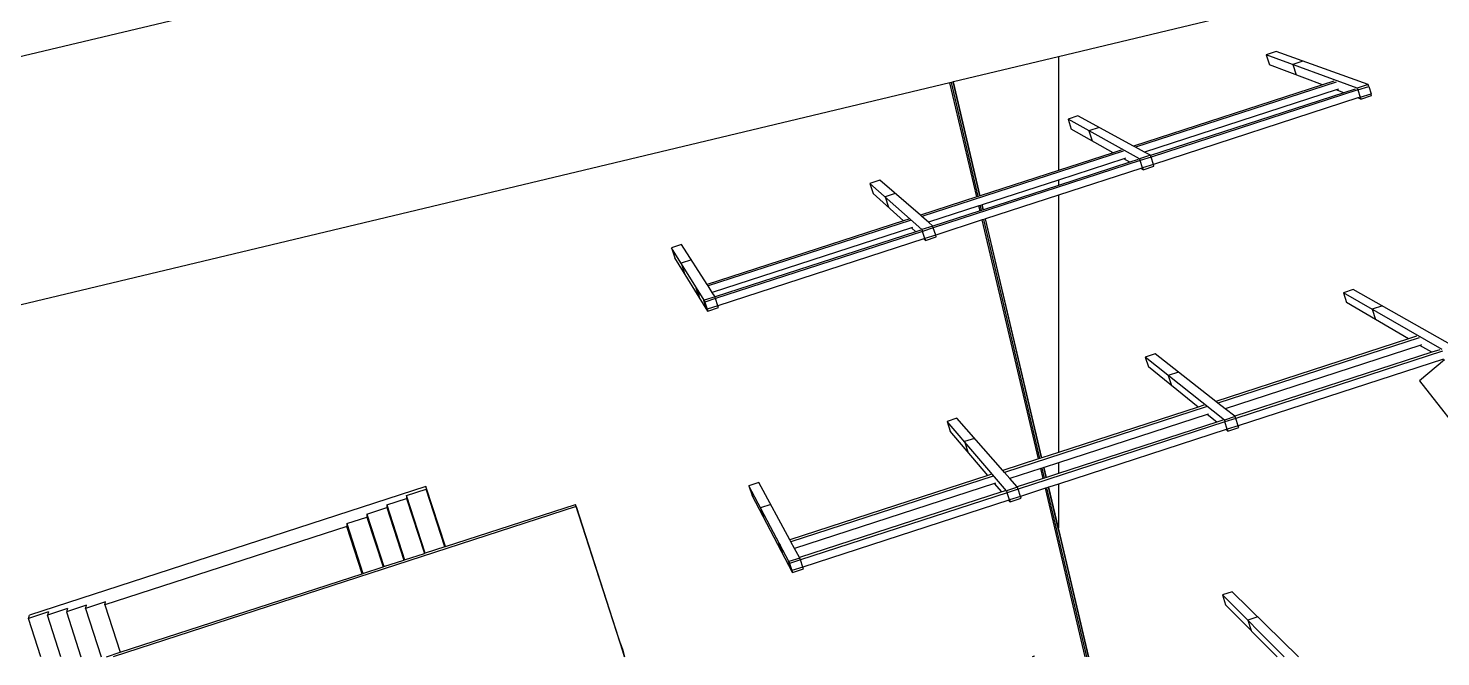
# Model space of a CAD drawing. Extents: x -86023 to 86023, y -39538 to 39538.
# Drawn here: x -13174 to 46201, y -39538 to -13128 of the extents above; entities that cross this region are included whole.
import ezdxf

# ---------------------------------------------------------------- set-up
doc = ezdxf.new("R2010")
doc.units = 0
doc.layers.get('0').update_dxf_attribs({"linetype": 'CONTINUOUS'})

msp = doc.modelspace()

# ---------------------------------------------------------------- linework, layer by layer
for p, q in [((43641, -654), (-41357, -20987)), ((45453, -10659), (30129, -14324)), ((39281, -14108), (38864, -14243)), ((38864, -14243), (39000, -14660)), ((42691, -15645), (38864, -14243)), ((43149, -15497), (39281, -14108)), ((30129, -14324), (25713, -15381)), ((30129, -14324), (30129, -19105)), ((41236, -15500), (39000, -14660)), ((40410, -14513), (39981, -14652)), ((39981, -14652), (40120, -15081)), ((25571, -15415), (-45930, -32519)), ((25630, -15401), (25571, -15415)), ((26703, -20218), (25571, -15415)), ((25701, -15384), (25630, -15401)), ((26761, -20199), (25630, -15401)), ((25713, -15381), (25701, -15384)), ((26830, -20176), (25701, -15384)), ((26842, -20172), (25713, -15381)), ((41807, -15387), (33369, -18126)), ((41703, -15349), (41236, -15500)), ((41236, -15500), (33286, -18081)), ((41810, -15716), (33750, -18333)), ((42130, -15836), (34000, -18475)), ((42716, -15722), (34022, -18544)), ((41904, -15686), (41810, -15716)), ((42130, -15836), (41810, -15716)), ((42607, -15682), (42130, -15836)), ((43149, -15497), (42691, -15645)), ((42691, -15645), (42716, -15722)), ((42716, -15722), (43173, -15573)), ((42716, -15722), (42815, -16027)), ((42815, -16027), (42719, -16058)), ((42815, -16027), (43272, -15878)), ((42815, -16027), (42840, -16103)), ((42840, -16103), (43297, -15954)), ((43173, -15573), (43149, -15497)), ((43173, -15573), (43272, -15878)), ((43297, -15954), (43272, -15878)), ((42719, -16058), (34121, -18849)), ((42840, -16103), (42719, -16058)), ((30950, -16812), (30534, -16947)), ((30534, -16947), (30669, -17364)), ((33540, -18616), (30534, -16947)), ((33286, -18081), (30950, -16812)), ((32428, -18359), (30669, -17364)), ((31840, -17295), (31411, -17434)), ((31411, -17434), (31550, -17863)), ((32851, -18294), (24387, -21042)), ((32428, -18359), (30129, -19105)), ((32769, -18249), (32428, -18359)), ((33369, -18126), (33286, -18081)), ((33750, -18333), (33369, -18126)), ((33998, -18467), (33750, -18333)), ((33565, -18692), (24871, -21514)), ((32879, -18615), (30129, -19508)), ((33131, -18758), (30129, -19732)), ((32948, -18593), (32879, -18615)), ((33131, -18758), (32879, -18615)), ((33479, -18644), (33131, -18758)), ((33998, -18467), (33540, -18616)), ((33540, -18616), (33565, -18692)), ((34022, -18544), (33565, -18692)), ((33664, -18997), (33565, -18692)), ((33664, -18997), (33594, -19020)), ((34121, -18849), (33664, -18997)), ((33664, -18997), (33689, -19073)), ((33689, -19073), (34146, -18925)), ((34000, -18475), (33998, -18467)), ((34022, -18544), (34000, -18475)), ((34121, -18849), (34022, -18544)), ((34146, -18925), (34121, -18849)), ((22619, -19516), (22203, -19651)), ((24327, -20989), (22619, -19516)), ((30129, -19105), (26842, -20172)), ((30129, -19508), (26931, -20546)), ((33594, -19020), (30129, -20144)), ((30129, -19508), (30129, -19732)), ((33689, -19073), (33594, -19020)), ((22203, -19651), (22338, -20068)), ((24389, -21586), (22203, -19651)), ((23619, -21219), (22338, -20068)), ((23270, -20077), (22841, -20216)), ((26830, -20176), (26761, -20199)), ((26842, -20172), (26830, -20176)), ((30129, -19732), (26980, -20754)), ((30129, -20144), (27070, -21138)), ((30129, -20144), (30129, -30956)), ((22841, -20216), (22980, -20645)), ((26703, -20218), (24327, -20989)), ((26791, -20591), (24665, -21281)), ((26761, -20199), (26703, -20218)), ((26849, -20573), (26791, -20591)), ((26840, -20799), (26791, -20591)), ((26898, -20781), (26840, -20799)), ((26919, -20550), (26849, -20573)), ((26898, -20781), (26849, -20573)), ((26968, -20758), (26898, -20781)), ((26931, -20546), (26919, -20550)), ((26968, -20758), (26919, -20550)), ((26980, -20754), (26931, -20546)), ((26980, -20754), (26968, -20758)), ((23619, -21219), (15367, -23897)), ((23894, -21202), (15406, -23957)), ((23835, -21149), (23619, -21219)), ((24387, -21042), (24327, -20989)), ((24665, -21281), (24387, -21042)), ((24847, -21438), (24665, -21281)), ((26840, -20799), (24849, -21446)), ((26931, -21183), (24970, -21819)), ((26988, -21164), (26931, -21183)), ((29298, -31226), (26931, -21183)), ((27058, -21141), (26988, -21164)), ((29355, -31207), (26988, -21164)), ((27070, -21138), (27058, -21141)), ((29425, -31184), (27058, -21141)), ((29437, -31181), (27070, -21138)), ((23948, -21514), (15581, -24230)), ((24131, -21679), (15698, -24416)), ((24414, -21663), (15720, -24484)), ((23991, -21500), (23948, -21514)), ((24131, -21679), (23948, -21514)), ((24352, -21607), (24131, -21679)), ((24847, -21438), (24389, -21586)), ((24389, -21586), (24414, -21663)), ((24871, -21514), (24414, -21663)), ((24513, -21968), (24414, -21663)), ((24513, -21968), (24469, -21982)), ((24970, -21819), (24513, -21968)), ((24513, -21968), (24538, -22044)), ((24538, -22044), (24995, -21895)), ((24849, -21446), (24847, -21438)), ((24871, -21514), (24849, -21446)), ((24970, -21819), (24871, -21514)), ((24995, -21895), (24970, -21819)), ((14289, -22220), (13872, -22356)), ((13872, -22356), (14007, -22772)), ((15238, -24557), (13872, -22356)), ((15367, -23897), (14289, -22220)), ((24469, -21982), (15819, -24789)), ((24538, -22044), (24469, -21982)), ((15387, -25014), (14007, -22772)), ((14699, -22859), (14271, -22998)), ((14271, -22998), (14410, -23427)), ((14997, -24346), (14901, -24049)), ((14901, -24049), (14938, -24109)), ((14938, -24109), (15035, -24407)), ((15406, -23957), (15367, -23897)), ((15581, -24230), (15406, -23957)), ((15696, -24408), (15581, -24230)), ((42526, -24105), (42109, -24240)), ((42109, -24240), (42245, -24656)), ((46256, -26627), (42109, -24240)), ((46713, -26478), (42526, -24105)), ((15035, -24407), (14997, -24346)), ((15323, -24874), (15224, -24570)), ((15224, -24570), (15263, -24633)), ((15696, -24408), (15238, -24557)), ((15238, -24557), (15263, -24633)), ((15720, -24484), (15263, -24633)), ((15263, -24633), (15362, -24938)), ((15362, -24938), (15323, -24874)), ((15819, -24789), (15362, -24938)), ((15387, -25014), (15844, -24866)), ((15698, -24416), (15696, -24408)), ((15720, -24484), (15698, -24416)), ((15819, -24789), (15720, -24484)), ((15844, -24866), (15819, -24789)), ((44850, -26177), (42245, -24656)), ((43748, -24797), (43320, -24937)), ((43320, -24937), (43459, -25365)), ((15362, -24938), (15387, -25014)), ((45183, -26069), (44850, -26177)), ((44850, -26177), (36745, -28808)), ((45296, -26135), (36837, -28880)), ((45326, -26455), (37135, -29114)), ((46280, -26703), (37587, -29525)), ((45393, -26433), (45326, -26455)), ((45823, -26745), (45326, -26455)), ((46162, -26635), (45823, -26745)), ((34195, -26809), (33779, -26944)), ((33779, -26944), (33914, -27361)), ((37105, -29597), (33779, -26944)), ((36745, -28808), (34195, -26809)), ((45823, -26745), (37542, -29433)), ((46311, -27030), (37686, -29830)), ((46355, -27056), (45302, -27949)), ((36006, -29048), (33914, -27361)), ((35178, -27579), (34749, -27718)), ((34749, -27718), (34889, -28147)), ((45302, -27949), (49450, -33227)), ((36339, -29042), (27863, -31793)), ((36006, -29048), (30129, -30956)), ((36249, -28969), (36006, -29048)), ((36837, -28880), (36745, -28808)), ((37135, -29114), (36837, -28880)), ((25864, -29513), (25448, -29648)), ((25448, -29648), (25583, -30065)), ((27954, -32567), (25448, -29648)), ((27793, -31714), (25864, -29513)), ((37129, -29673), (28436, -32495)), ((36388, -29356), (30129, -31388)), ((36786, -29678), (30129, -31839)), ((36436, -29341), (36388, -29356)), ((36786, -29678), (36388, -29356)), ((37035, -29598), (36786, -29678)), ((37562, -29449), (37105, -29597)), ((37105, -29597), (37129, -29673)), ((37587, -29525), (37129, -29673)), ((37228, -29978), (37129, -29673)), ((37542, -29433), (37135, -29114)), ((37562, -29449), (37542, -29433)), ((37587, -29525), (37562, -29449)), ((37686, -29830), (37587, -29525)), ((27161, -31919), (25583, -30065)), ((37179, -29994), (30129, -32283)), ((37228, -29978), (37179, -29994)), ((37253, -30055), (37179, -29994)), ((37686, -29830), (37228, -29978)), ((37228, -29978), (37253, -30055)), ((37253, -30055), (37711, -29906)), ((37711, -29906), (37686, -29830)), ((26608, -30361), (26179, -30500)), ((26179, -30500), (26318, -30929)), ((29298, -31226), (27793, -31714)), ((29355, -31207), (29298, -31226)), ((29425, -31184), (29355, -31207)), ((29437, -31181), (29425, -31184)), ((30129, -30956), (29437, -31181)), ((30129, -31388), (29532, -31582)), ((30129, -31388), (30129, -31839)), ((27161, -31919), (18841, -34620)), ((27383, -31949), (18888, -34707)), ((27315, -31869), (27161, -31919)), ((27863, -31793), (27793, -31714)), ((28088, -32050), (27863, -31793)), ((29392, -31627), (28088, -32050)), ((28396, -32402), (28088, -32050)), ((29491, -32046), (28396, -32402)), ((29450, -31608), (29392, -31627)), ((29491, -32046), (29392, -31627)), ((29520, -31586), (29450, -31608)), ((29549, -32028), (29450, -31608)), ((29549, -32028), (29491, -32046)), ((29532, -31582), (29520, -31586)), ((29618, -32005), (29520, -31586)), ((29630, -32001), (29532, -31582)), ((29618, -32005), (29549, -32028)), ((29630, -32001), (29618, -32005)), ((30129, -31839), (29630, -32001)), ((3545, -32384), (-13117, -37792)), ((2721, -32769), (3557, -32497)), ((4365, -34910), (3545, -32384)), ((3545, -32384), (3557, -32497)), ((4343, -34917), (3557, -32497)), ((17534, -32217), (17117, -32352)), ((17117, -32352), (17252, -32769)), ((18803, -35538), (17117, -32352)), ((18841, -34620), (17534, -32217)), ((27449, -32258), (19041, -34987)), ((27750, -32611), (19250, -35371)), ((27978, -32644), (19285, -35466)), ((27480, -32248), (27449, -32258)), ((27750, -32611), (27449, -32258)), ((27907, -32560), (27750, -32611)), ((28411, -32419), (27954, -32567)), ((27954, -32567), (27978, -32644)), ((28436, -32495), (27978, -32644)), ((28077, -32949), (27978, -32644)), ((28411, -32419), (28396, -32402)), ((28436, -32495), (28411, -32419)), ((28535, -32800), (28436, -32495)), ((29588, -32458), (28535, -32800)), ((29646, -32440), (29588, -32458)), ((31257, -39538), (29588, -32458)), ((29716, -32417), (29646, -32440)), ((31319, -39538), (29646, -32440)), ((29727, -32413), (29716, -32417)), ((30112, -34098), (29716, -32417)), ((30129, -32283), (29727, -32413)), ((30129, -34118), (29727, -32413)), ((30129, -32283), (30129, -34118)), ((9859, -33221), (-9601, -39538)), ((1892, -33156), (2731, -32884)), ((1892, -33156), (1899, -33273)), ((1892, -33156), (2643, -35469)), ((3507, -35188), (2721, -32769)), ((2721, -32769), (2731, -32884)), ((2731, -32884), (3481, -35197)), ((4365, -34910), (9833, -33135)), ((9859, -33221), (9833, -33135)), ((11706, -38954), (9833, -33135)), ((9859, -33221), (11892, -39538)), ((18951, -35995), (17252, -32769)), ((18038, -33143), (17609, -33282)), ((28046, -32959), (19384, -35771)), ((28077, -32949), (28046, -32959)), ((28102, -33025), (28046, -32959)), ((28535, -32800), (28077, -32949)), ((28077, -32949), (28102, -33025)), ((28102, -33025), (28560, -32877)), ((28560, -32877), (28535, -32800)), ((216, -33940), (1060, -33666)), ((1057, -33547), (1899, -33273)), ((1057, -33547), (1772, -35751)), ((1057, -33547), (1060, -33666)), ((1060, -33666), (1741, -35762)), ((1899, -33273), (2614, -35478)), ((17609, -33282), (17748, -33711)), ((216, -34060), (-9958, -37363)), ((216, -33940), (896, -36036)), ((216, -33940), (216, -34060)), ((861, -36047), (216, -34060)), ((30183, -34399), (30112, -34098)), ((30129, -34118), (30112, -34098)), ((30200, -34419), (30129, -34118)), ((31394, -39538), (30183, -34399)), ((30200, -34419), (30183, -34399)), ((31407, -39538), (30200, -34419)), ((4343, -34917), (3507, -35188)), ((4365, -34910), (4343, -34917)), ((18477, -35067), (18381, -34769)), ((18381, -34769), (18427, -34856)), ((18427, -34856), (18524, -35155)), ((18888, -34707), (18841, -34620)), ((19041, -34987), (18888, -34707)), ((19250, -35371), (19041, -34987)), ((1772, -35751), (2614, -35478)), ((2643, -35469), (2614, -35478)), ((2643, -35469), (3481, -35197)), ((3507, -35188), (3481, -35197)), ((18524, -35155), (18477, -35067)), ((18878, -35828), (18779, -35523)), ((18779, -35523), (18827, -35614)), ((19260, -35389), (18803, -35538)), ((18803, -35538), (18827, -35614)), ((19285, -35466), (18827, -35614)), ((18827, -35614), (18926, -35919)), ((19260, -35389), (19250, -35371)), ((19285, -35466), (19260, -35389)), ((19384, -35771), (19285, -35466)), ((-9313, -39350), (861, -36047)), ((896, -36036), (861, -36047)), ((896, -36036), (1741, -35762)), ((1772, -35751), (1741, -35762)), ((18926, -35919), (18878, -35828)), ((19384, -35771), (18926, -35919)), ((18926, -35919), (18951, -35995)), ((18951, -35995), (19409, -35847)), ((19409, -35847), (19384, -35771)), ((37440, -36806), (37024, -36941)), ((40219, -39538), (37440, -36806)), ((-10730, -37373), (-11572, -37646)), ((-9923, -37231), (-10768, -37505)), ((-10768, -37505), (-10730, -37373)), ((-9958, -37363), (-9923, -37231)), ((-9958, -37363), (-9313, -39350)), ((37024, -36941), (37159, -37357)), ((39626, -39538), (37024, -36941)), ((39328, -39538), (37159, -37357)), ((-12327, -37653), (-13163, -37925)), ((-13163, -37925), (-13117, -37792)), ((-12639, -39538), (-13163, -37925)), ((-11531, -37514), (-12370, -37786)), ((-12327, -37653), (-12370, -37786)), ((-11801, -39538), (-12370, -37786)), ((-11531, -37514), (-11572, -37646)), ((-11572, -37646), (-10958, -39538)), ((-10768, -37505), (-10108, -39538)), ((38516, -37864), (38088, -38003)), ((38088, -38003), (38227, -38431)), ((11706, -38954), (11712, -38952)), ((11805, -39260), (11706, -38954)), ((11712, -38952), (11813, -39264)), ((11712, -38952), (11805, -39260)), ((-9892, -39538), (-9313, -39350)), ((11805, -39260), (11895, -39538)), ((11894, -39538), (11805, -39260)), ((11813, -39264), (11896, -39538)), ((29109, -39510), (29023, -39538)), ((29130, -39538), (29109, -39510))]:
    msp.add_line(p, q)

doc.saveas('drawing.dxf')
